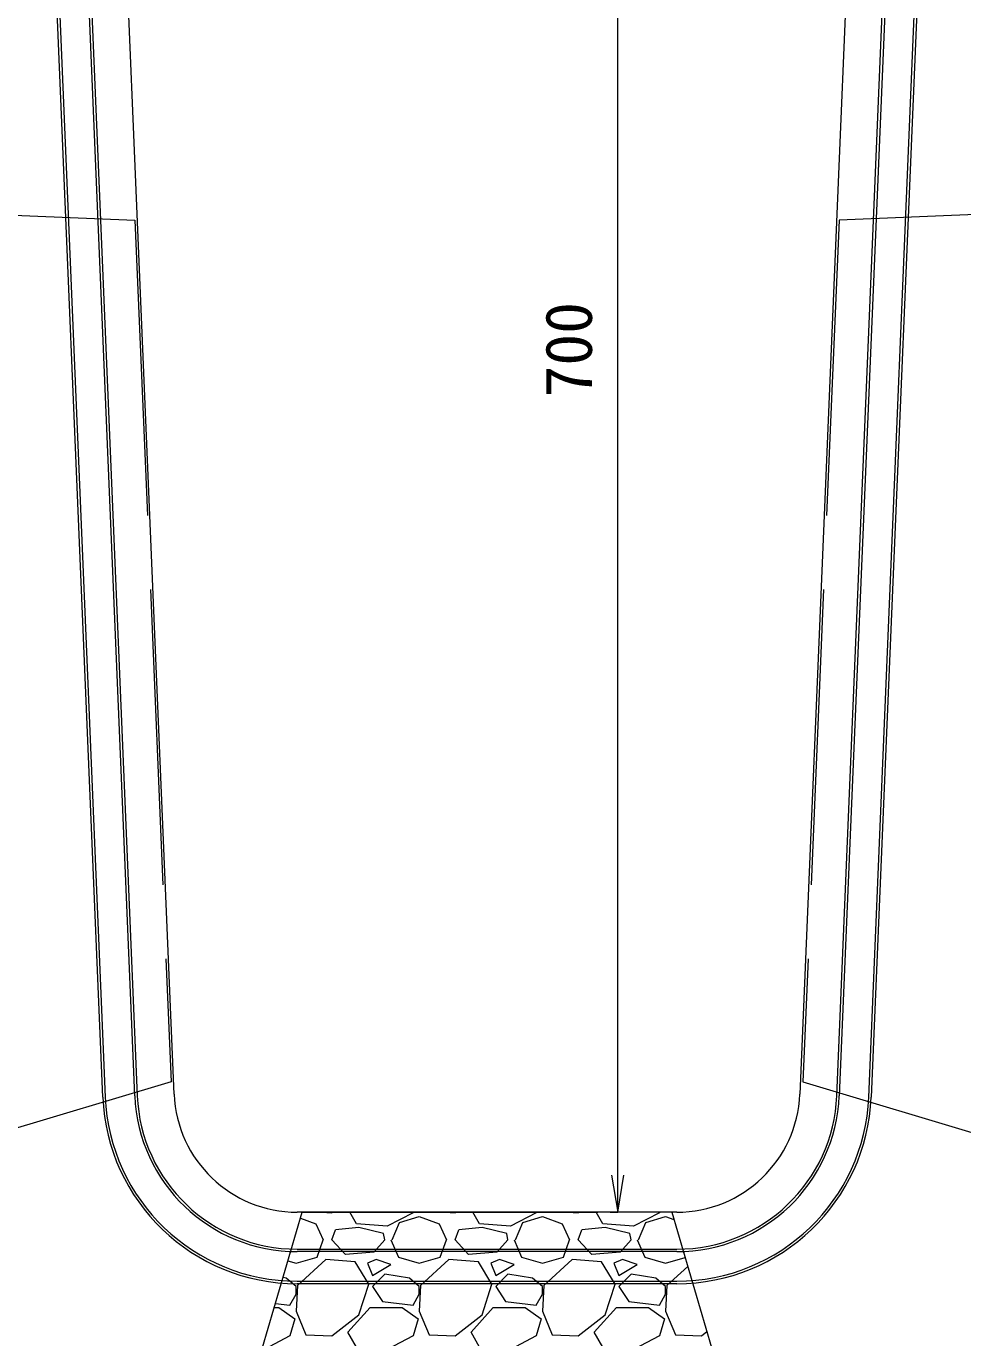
# Model space of a CAD drawing. Units: millimetres at full size, sheet at 1:20; details may follow other scales. Extents: x 0 to 23340, y -4498 to 8520.
# Drawn here: x 4780 to 5161, y 3890 to 4422 of the extents above; entities that cross this region are included whole.
import ezdxf
from ezdxf.enums import TextEntityAlignment as Align

# ---------------------------------------------------------------- set-up
doc = ezdxf.new("R2010")
doc.units = ezdxf.units.MM
doc.header["$LTSCALE"] = 20
doc.linetypes.add('DASHED', pattern=[7.5, 6, -1.5])
for name, color, linetype, lineweight in [('HOLE', 7, 'DASHED', 13), ('KIJUN', 5, 'Continuous', 5), ('SUNPO', 3, 'Continuous', 13), ('ﾊｯﾁﾝｸﾞ', 7, 'Continuous', 5)]:
    doc.layers.add(name, color=color, linetype=linetype, lineweight=lineweight)
doc.styles.add('ＭＳ ゴシック', font='')
doc.styles.get('ＭＳ ゴシック').set_extended_font_data('MS Gothic')

# ---------------------------------------------------------------- blocks, each defined once
blk = doc.blocks.new('open_arrow')
at = {"color": 0, "linetype": 'Continuous', "lineweight": -2}
blk.add_lwpolyline([(7.5, 1.25), (0, 0), (7.5, -1.25)], dxfattribs=at)

msp = doc.modelspace()

# ---------------------------------------------------------------- linework, layer by layer
at = {"layer": 'HOLE'}
for points in [[(4757.48, 4346.55), (4824.57, 4343.79), (4839.26, 3994.1), (4757.48, 3969.61)], [(5177.48, 4346.55), (5110.4, 4343.79), (5095.71, 3994.1), (5177.48, 3969.61)]]:
    msp.add_lwpolyline(points, dxfattribs=at)
msp.add_lwpolyline([(4892.48, 3941.2), (5042.48, 3941.2), (5067.48, 3856.2), (4867.48, 3856.2)], close=True, dxfattribs=at)
at = {"layer": 'KIJUN'}
for p, q in [((4799.7, 4602.2), (4825.49, 3988.47)), ((5136.23, 4601.2), (5110.48, 3988.43)), ((4890.43, 3926.2), (5044.54, 3926.2)), ((5044.54, 3925.2), (4890.43, 3925.2)), ((4890.43, 3913.2), (5044.54, 3913.2)), ((5044.54, 3912.2), (4890.43, 3912.2))]:
    msp.add_line(p, q, dxfattribs=at)
at = {"layer": 'KIJUN', "color": 7, "lineweight": 13}
msp.add_line((5044.54, 3941.2), (4890.43, 3941.2), dxfattribs=at)
msp.add_lwpolyline([(4840.47, 3989.1), (4817.48, 4536.2), (4844.48, 4601.2), (4842.48, 4641.2), (4806.48, 4661.2), (4802.48, 4736.2), (4760.48, 4736.2), (4757.48, 4733.2), (4757.48, 3876.2), (4777.48, 3856.2), (5157.48, 3856.2), (5177.48, 3876.2), (5177.48, 4733.2), (5174.48, 4736.2), (5132.48, 4736.2), (5128.48, 4661.2), (5092.48, 4641.2), (5090.48, 4601.2), (5117.48, 4536.2), (5094.5, 3989.1)], dxfattribs=at)
at = {"layer": 'KIJUN'}
for points in [[(4811.5, 3987.88), (4785.69, 4602.2), (4799.7, 4602.2)], [(4824.49, 3988.43), (4798.74, 4601.2), (4786.73, 4601.2), (4812.5, 3987.92)], [(5109.48, 3988.47), (5135.27, 4602.2), (5149.28, 4602.2), (5123.47, 3987.88)], [(5122.47, 3987.92), (5148.24, 4601.2), (5136.23, 4601.2)]]:
    msp.add_lwpolyline(points, dxfattribs=at)
for centre, radius, start, end in [((4890.43, 3991.2), 79, 182.406, 270), ((4890.43, 3991.2), 78, 182.406, 270), ((4890.43, 3991.2), 66, 182.406, 270), ((4890.43, 3991.2), 65, 182.406, 270), ((5044.54, 3991.2), 65, 270, 357.594), ((5044.54, 3991.2), 66, 270, 357.594), ((5044.54, 3991.2), 78, 270, 357.594), ((5044.54, 3991.2), 79, 270, 357.594)]:
    msp.add_arc(centre, radius, start, end, dxfattribs=at)
at = {"layer": 'KIJUN', "color": 7, "lineweight": 13}
for centre, start, end in [((4890.43, 3991.2), 182.406, 270), ((5044.54, 3991.2), 270, 357.594)]:
    msp.add_arc(centre, 50, start, end, dxfattribs=at)
at = {"layer": 'SUNPO'}
for p, q in [((5020.57, 3941.2), (5020.57, 4641.2)), ((5017.48, 3941.2), (5020.57, 3941.2))]:
    msp.add_line(p, q, dxfattribs=at)
at = {"layer": 'ﾊｯﾁﾝｸﾞ'}
for p, q in [((4891.79, 3938.83), (4898, 3936.5)), ((4900.38, 3941.2), (4904.5, 3941)), ((4904.5, 3941), (4904.75, 3941.2)), ((4914.5, 3936.5), (4911.76, 3941.2)), ((4937.5, 3941), (4927, 3935.5)), ((4932, 3937), (4940, 3939.5)), ((4937.56, 3941.2), (4937.5, 3941)), ((4940, 3939.5), (4948, 3936.5)), ((4950.38, 3941.2), (4954.5, 3941)), ((4954.5, 3941), (4954.75, 3941.2)), ((4964.5, 3936.5), (4961.76, 3941.2)), ((4987.5, 3941), (4977, 3935.5)), ((4982, 3937), (4990, 3939.5)), ((4987.56, 3941.2), (4987.5, 3941)), ((4990, 3939.5), (4998, 3936.5)), ((5000.38, 3941.2), (5004.5, 3941)), ((5004.5, 3941), (5004.75, 3941.2)), ((5014.5, 3936.5), (5011.76, 3941.2)), ((5037.5, 3941), (5027, 3935.5)), ((5032, 3937), (5040, 3939.5)), ((5037.56, 3941.2), (5037.5, 3941)), ((5040, 3939.5), (5043.35, 3938.24)), ((4898, 3936.5), (4901, 3930)), ((4904.5, 3930), (4906, 3934)), ((4915.5, 3935), (4906, 3934)), ((4927, 3935.5), (4914.5, 3936.5)), ((4925.5, 3932.5), (4915.5, 3935)), ((4929, 3930), (4932, 3937)), ((4948, 3936.5), (4951, 3930)), ((4954.5, 3930), (4956, 3934)), ((4965.5, 3935), (4956, 3934)), ((4977, 3935.5), (4964.5, 3936.5)), ((4975.5, 3932.5), (4965.5, 3935)), ((4979, 3930), (4982, 3937)), ((4998, 3936.5), (5001, 3930)), ((5004.5, 3930), (5006, 3934)), ((5015.5, 3935), (5006, 3934)), ((5027, 3935.5), (5014.5, 3936.5)), ((5025.5, 3932.5), (5015.5, 3935)), ((5029, 3930), (5032, 3937)), ((4898.5, 3923), (4901, 3930)), ((4910, 3924), (4904.5, 3930)), ((4926, 3930), (4921.5, 3925)), ((4926, 3930), (4925.5, 3932.5)), ((4928.5, 3930), (4931.5, 3923)), ((4948.5, 3923), (4951, 3930)), ((4960, 3924), (4954.5, 3930)), ((4976, 3930), (4971.5, 3925)), ((4976, 3930), (4975.5, 3932.5)), ((4978.5, 3930), (4981.5, 3923)), ((4998.5, 3923), (5001, 3930)), ((5010, 3924), (5004.5, 3930)), ((5026, 3930), (5021.5, 3925)), ((5026, 3930), (5025.5, 3932.5)), ((5028.5, 3930), (5031.5, 3923)), ((4890, 3920.5), (4898.5, 3923)), ((4921.5, 3925), (4910, 3924)), ((4931.5, 3923), (4940, 3920.5)), ((4940, 3920.5), (4948.5, 3923)), ((4971.5, 3925), (4960, 3924)), ((4981.5, 3923), (4990, 3920.5)), ((4990, 3920.5), (4998.5, 3923)), ((5021.5, 3925), (5010, 3924)), ((5031.5, 3923), (5040, 3920.5)), ((5040, 3920.5), (5047.89, 3922.82)), ((4886.68, 3921.48), (4890, 3920.5)), ((4902, 3922), (4890.5, 3911.5)), ((4914, 3921), (4902, 3922)), ((4919.5, 3912), (4914, 3921)), ((4922.5, 3922), (4919, 3920.5)), ((4919, 3920.5), (4921, 3915.5)), ((4921, 3915.5), (4928.5, 3920)), ((4928.5, 3920), (4922.5, 3922)), ((4952, 3922), (4940.5, 3911.5)), ((4964, 3921), (4952, 3922)), ((4969.5, 3912), (4964, 3921)), ((4972.5, 3922), (4969, 3920.5)), ((4969, 3920.5), (4971, 3915.5)), ((4971, 3915.5), (4978.5, 3920)), ((4978.5, 3920), (4972.5, 3922)), ((5002, 3922), (4990.5, 3911.5)), ((5014, 3921), (5002, 3922)), ((5019.5, 3912), (5014, 3921)), ((5022.5, 3922), (5019, 3920.5)), ((5019, 3920.5), (5021, 3915.5)), ((5021, 3915.5), (5028.5, 3920)), ((5028.5, 3920), (5022.5, 3922)), ((5048.95, 3919.22), (5040.5, 3911.5)), ((4886, 3914.5), (4884.69, 3914.7)), ((4890, 3911), (4886, 3914.5)), ((4915.5, 3899.5), (4919.5, 3912)), ((4926, 3916), (4921, 3911)), ((4936, 3914.5), (4926, 3916)), ((4940, 3911), (4936, 3914.5)), ((4965.5, 3899.5), (4969.5, 3912)), ((4976, 3916), (4971, 3911)), ((4986, 3914.5), (4976, 3916)), ((4990, 3911), (4986, 3914.5)), ((5015.5, 3899.5), (5019.5, 3912)), ((5026, 3916), (5021, 3911)), ((5036, 3914.5), (5026, 3916)), ((5040, 3911), (5036, 3914.5)), ((4887.5, 3903.5), (4890, 3908)), ((4890.5, 3911.5), (4890, 3901)), ((4890, 3908), (4890, 3911)), ((4921, 3911), (4925, 3905)), ((4937.5, 3903.5), (4940, 3908)), ((4940.5, 3911.5), (4940, 3901)), ((4940, 3908), (4940, 3911)), ((4971, 3911), (4975, 3905)), ((4987.5, 3903.5), (4990, 3908)), ((4990.5, 3911.5), (4990, 3901)), ((4990, 3908), (4990, 3911)), ((5021, 3911), (5025, 3905)), ((5037.5, 3903.5), (5040, 3908)), ((5040.5, 3911.5), (5040, 3901)), ((5040, 3908), (5040, 3911)), ((4881.1, 3902.5), (4883, 3902.5)), ((4881.61, 3904.21), (4887.5, 3903.5)), ((4883, 3902.5), (4889.5, 3898)), ((4911, 3892.5), (4920, 3902.5)), ((4920, 3902.5), (4933, 3902.5)), ((4925, 3905), (4937.5, 3903.5)), ((4933, 3902.5), (4939.5, 3898)), ((4961, 3892.5), (4970, 3902.5)), ((4970, 3902.5), (4983, 3902.5)), ((4975, 3905), (4987.5, 3903.5)), ((4983, 3902.5), (4989.5, 3898)), ((5011, 3892.5), (5020, 3902.5)), ((5020, 3902.5), (5033, 3902.5)), ((5025, 3905), (5037.5, 3903.5)), ((5033, 3902.5), (5039.5, 3898)), ((4889.5, 3898), (4887.5, 3891)), ((4890, 3901), (4894, 3891.5)), ((4904.5, 3891), (4915.5, 3899.5)), ((4939.5, 3898), (4937.5, 3891)), ((4940, 3901), (4944, 3891.5)), ((4954.5, 3891), (4965.5, 3899.5)), ((4989.5, 3898), (4987.5, 3891)), ((4990, 3901), (4994, 3891.5)), ((5004.5, 3891), (5015.5, 3899.5)), ((5039.5, 3898), (5037.5, 3891)), ((5040, 3901), (5044, 3891.5)), ((4887.5, 3891), (4877, 3885.5)), ((4894, 3891.5), (4904.5, 3891)), ((4914.5, 3886.5), (4911, 3892.5)), ((4937.5, 3891), (4927, 3885.5)), ((4944, 3891.5), (4954.5, 3891)), ((4964.5, 3886.5), (4961, 3892.5)), ((4987.5, 3891), (4977, 3885.5)), ((4994, 3891.5), (5004.5, 3891)), ((5014.5, 3886.5), (5011, 3892.5)), ((5037.5, 3891), (5027, 3885.5)), ((5044, 3891.5), (5054.5, 3891)), ((5054.5, 3891), (5056.74, 3892.73))]:
    msp.add_line(p, q, dxfattribs=at)

# ---------------------------------------------------------------- block references
at = {"layer": 'SUNPO', "xscale": 2, "yscale": 2, "rotation": 90}
msp.add_blockref('open_arrow', (5020.57, 3941.2), dxfattribs=at)

# ---------------------------------------------------------------- texts
at = {"layer": 'SUNPO', "style": 'ＭＳ ゴシック'}
msp.add_text('700', height=18.99, rotation=90, dxfattribs=at).set_placement((5000.57, 4291.2), align=Align.MIDDLE_CENTER)

doc.saveas('drawing.dxf')
